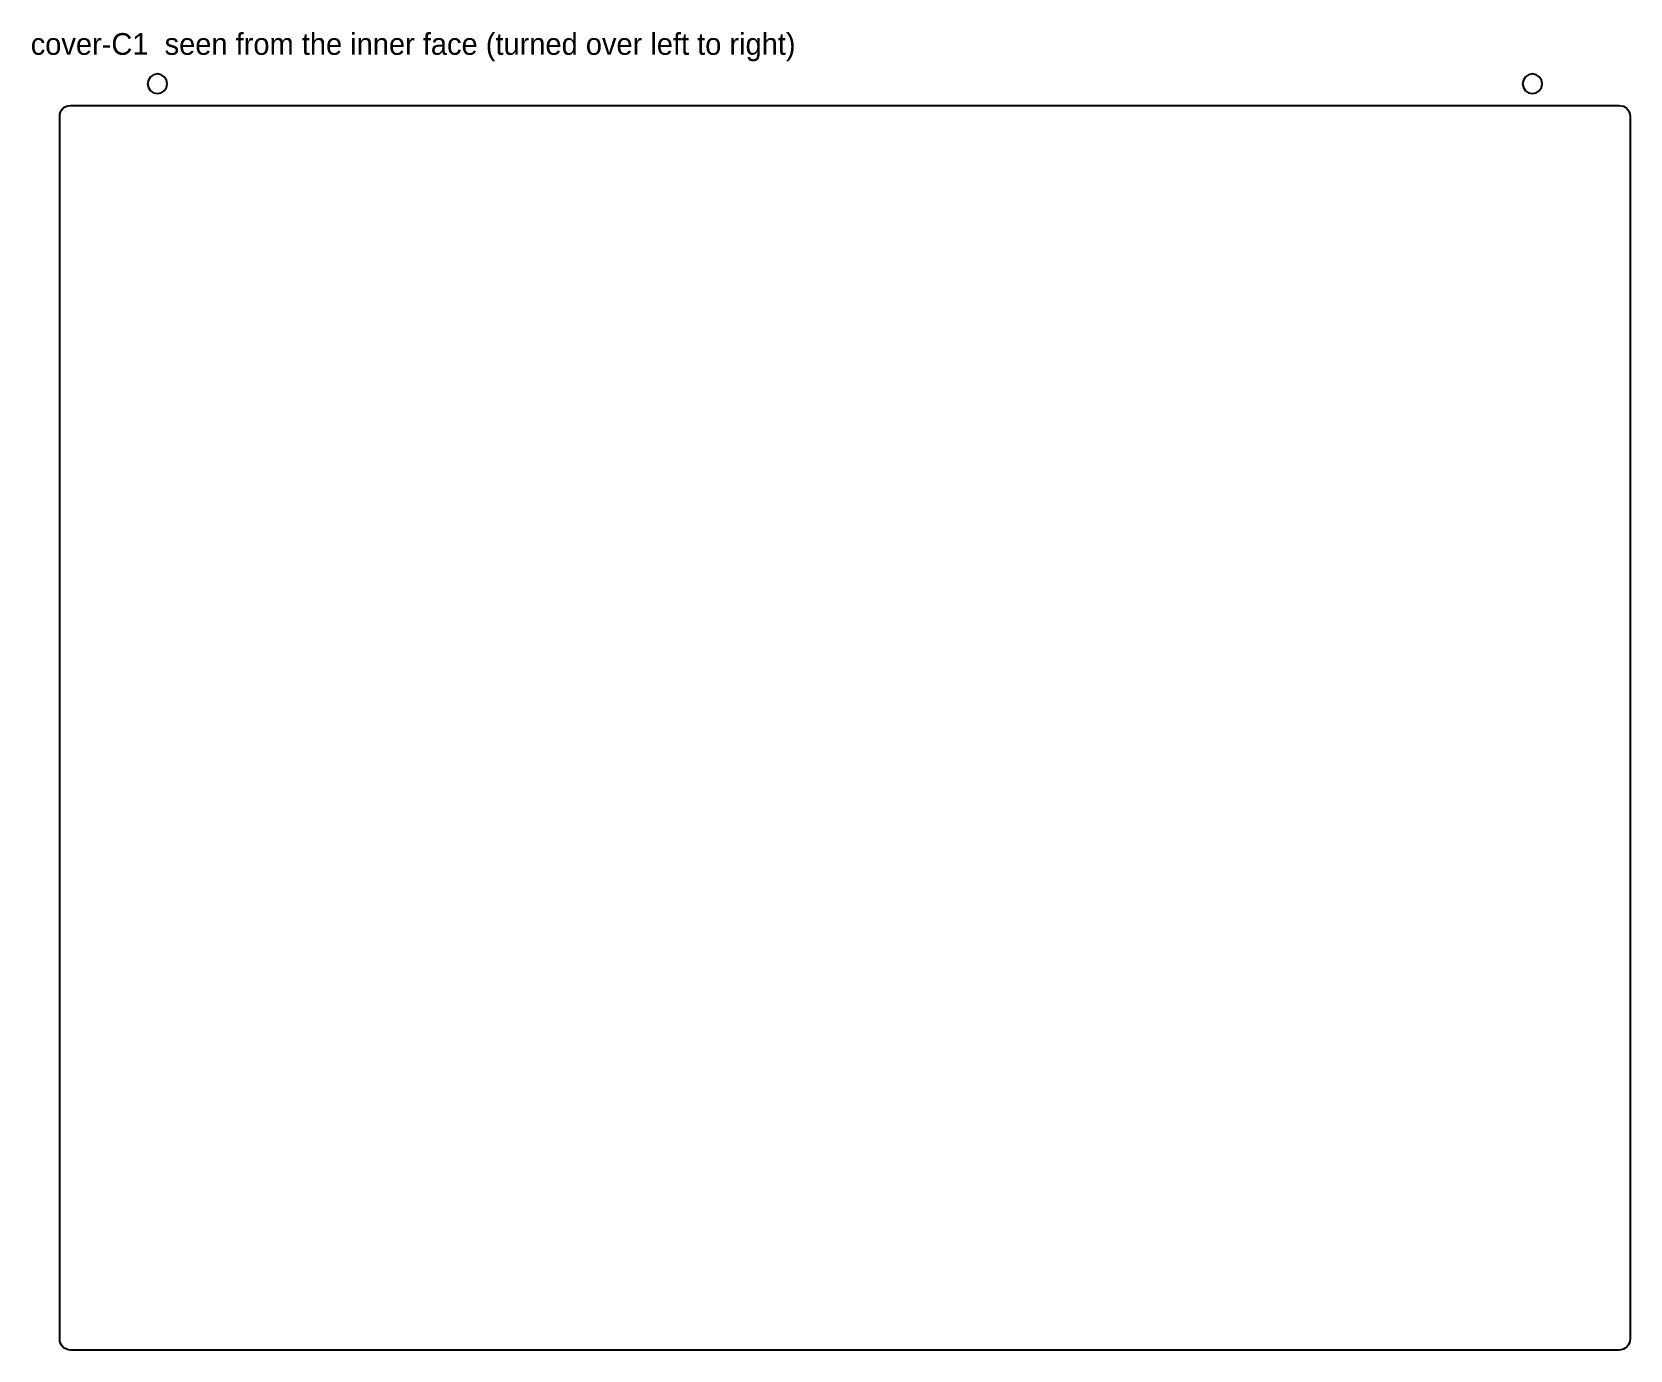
# Model space of a CAD drawing. Header units: millimetres. Extents: x 2 to 444, y 10 to 374.
import ezdxf

# ---------------------------------------------------------------- set-up
doc = ezdxf.new("R2010")
doc.units = ezdxf.units.MM
for name, color, linetype in [('NOTES', 7, 'Continuous'), ('POCKET_8MM_UNDERSIDE', 6, 'Continuous'), ('REF_THROUGH', 8, 'Continuous')]:
    doc.layers.add(name, color=color, linetype=linetype)

msp = doc.modelspace()

# ---------------------------------------------------------------- linework, layer by layer
at = {"layer": 'POCKET_8MM_UNDERSIDE'}
for points in [[(34.3, 360), (34.51, 358.97), (35.09, 358.09), (35.97, 357.51), (37, 357.3), (38.03, 357.51), (38.91, 358.09), (39.49, 358.97), (39.7, 360), (39.49, 361.03), (38.91, 361.91), (38.03, 362.49), (37, 362.7), (35.97, 362.49), (35.09, 361.91), (34.51, 361.03), (34.3, 360)], [(414.3, 360), (414.51, 358.97), (415.09, 358.09), (415.97, 357.51), (417, 357.3), (418.03, 357.51), (418.91, 358.09), (419.49, 358.97), (419.7, 360), (419.49, 361.03), (418.91, 361.91), (418.03, 362.49), (417, 362.7), (415.97, 362.49), (415.09, 361.91), (414.51, 361.03), (414.3, 360)]]:
    msp.add_lwpolyline(points, close=True, dxfattribs=at)
at = {"layer": 'REF_THROUGH'}
msp.add_lwpolyline([(10.06, 351.59), (10.23, 352.15), (10.51, 352.67), (10.88, 353.12), (11.33, 353.49), (11.85, 353.77), (12.41, 353.94), (13, 354), (441, 354), (441.59, 353.94), (442.15, 353.77), (442.67, 353.49), (443.12, 353.12), (443.49, 352.67), (443.77, 352.15), (443.94, 351.59), (444, 351), (444, 13), (443.94, 12.41), (443.77, 11.85), (443.49, 11.33), (443.12, 10.88), (442.67, 10.51), (442.15, 10.23), (441.59, 10.06), (441, 10), (13, 10), (12.41, 10.06), (11.85, 10.23), (11.33, 10.51), (10.88, 10.88), (10.51, 11.33), (10.23, 11.85), (10.06, 12.41), (10, 13), (10, 351), (10.06, 351.59)], close=True, dxfattribs=at)

# ---------------------------------------------------------------- texts
at = {"layer": 'NOTES'}
msp.add_text('cover-C1  seen from the inner face (turned over left to right)', height=6, dxfattribs=at).set_placement((2, 368))

doc.saveas('drawing.dxf')
